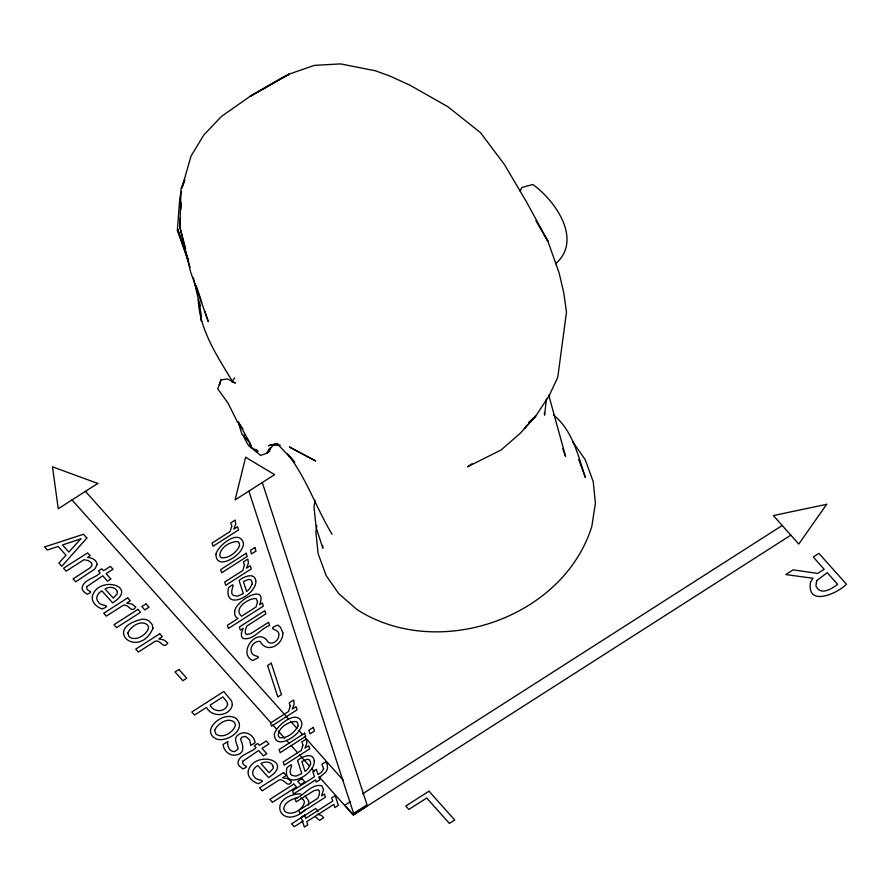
<?xml version="1.0" encoding="UTF-8"?>
<svg xmlns="http://www.w3.org/2000/svg" width="891" height="891" viewBox="0 0 891 891"><rect width="100%" height="100%" fill="white"/><g stroke="black" fill="none" stroke-linecap="round" stroke-linejoin="round"><path stroke-width="1.34" d="M180.45 217.593L179.882 227.149L190.596 271.944L208.305 321.629L204.83 311.327M180.929 209.407L181.33 202.58M546.45 398.656L544.59 415.128L544.446 412.433M270.107 447.917L269.639 451.225L266.754 453.274L260.629 455.446L248.634 445.689L244.078 437.47L243.989 434.786M314.969 500.352L314.022 506.968L316.127 527.572L322.843 548.243L322.564 545.492M316.828 525.545L315.893 532.061L318.098 553.601L326.173 575.608L338.636 593.54L356.678 609.333C437.102 661.434 562.934 618.744 591.802 526.514L595.411 503.092L593.206 481.552L585.131 459.544L572.668 441.613M308.442 805.063L308.743 801.009L305.067 795.808M181.263 191.888L179.804 198.002L177.331 230.513L188.658 261.33M220.89 379.934L219.409 384.89L220.89 379.934L227.506 378.92L235.413 382.996L232.93 382.284M184.738 180.606L181.831 188.135L190.997 156.159L203.794 135.031L221.436 116.454L250.159 96.306L289.33 74.053L314.478 65.344L340.607 63.907L375.479 70.79L390.213 76.203L410.005 85.213L447.839 106.708L480.494 132.659L504.473 164.601L526.581 202.068L547.809 241.004L559.147 273.058L563.847 293.184L566.476 312.151L557.766 377.305L549.212 395.604L535.769 416.03L520.132 433.394L501.054 450L467.508 466.795L471.974 463.765M184.693 179.67L181.062 188.602L179.882 227.149L185.606 248.511M219.776 383.754L217.705 388.844L228.029 403.088L237.574 422.278M520.132 191.142L521.792 187.522L532.796 184.493C555.093 200.364 582.992 239.824 555.706 263.636M269.093 448.975L266.754 453.274L273.069 445.222L280.231 445.166M526.626 425.319L524.354 428.604L535.769 416.03L528.541 422.434M231.682 381.938L234.656 377.895M305.847 809.206C282.079 832.049 265.061 798.492 298.418 793.848A11.605 8.932 -18 0 1 300.902 794.059M303.319 820.912L294.23 826.725L291.624 823.819L315.648 808.46L318.243 811.367M350.286 801.688L344.784 805.208L353.415 814.875L790.84 535.157M362.682 793.77L782.22 525.49M297.872 797.501C292.215 798.882 284.218 802.312 283.683 808.928L284.897 811.311C291.502 816.735 303.385 809.306 304.499 801.922L303.274 799.561L300.913 797.902M317.296 814.162L321.562 815.443L323.7 817.715L319.479 820.411L315.347 816.679M553.545 415.05C572.623 430.398 577.981 455.412 585.409 477.52L578.738 459.556M236.026 718.436C247.743 729.005 226.604 743.283 216.001 738.795C201.745 731.277 218.64 715.562 229.377 716.475A11.605 8.932 -18 0 1 236.026 718.436M256.129 449.498L258.089 451.303L251.307 447.382L248.734 440.833L238.42 422.301L242.953 429.094M278.46 445.021L294.687 462.229L288.974 455.301M85.447 491.353L288.695 719.115M290.544 721.187L297.015 728.437M298.864 730.509L302.561 734.641M304.399 736.712L343.213 780.193M366.624 806.433L353.237 815.053L319.011 776.707M72.015 499.94L270.909 722.801M272.757 724.873L276.455 729.027M278.304 731.099L284.775 738.349M286.635 740.421L289.408 743.54M291.257 745.611L297.728 752.862M299.576 754.933L309.756 766.338M311.605 768.41L314.378 771.517M287.225 453.508C306.526 477.877 316.093 507.981 332.12 534.344M535.914 220.734L547.809 241.004L544.167 234.801M232.395 381.348C217.159 355.966 199.573 330.082 198.203 299.487M562.756 448.808L565.54 456.303L548.733 395.058M188.291 260.005L177.587 228.987L190.106 267.289M196.165 285.554L201.8 302.305M262.299 482.521L367.003 804.785L353.582 813.372L248.879 491.108M237.975 421.588L242.074 434.507L249.324 441.825L251.307 447.382L250.315 443.428M193.436 277.847L199.506 304.143L201.477 321.373L200.286 309.088M199.629 302.261L200.018 306.359M282.87 632.966C283.238 644.794 266.899 654.194 260.183 641.409C254.904 640.462 249.525 646.588 251.329 651.755C252.431 658.404 265.707 654.428 252.676 660.554C237.396 653.348 256.229 627.754 266.721 640.072C269.85 646.677 278.638 641.397 278.805 635.706C280.71 627.865 264.471 630.394 277.858 625.037L280.609 627.476L282.87 632.966M127.792 632.966L129.006 636.631C135.61 642.055 147.494 634.626 148.608 627.242L147.383 624.869C140.856 619.39 130.643 626.585 127.792 632.966M214.642 730.275L215.845 733.95C222.449 739.374 234.344 731.945 235.458 724.55L234.233 722.189C227.706 716.709 217.493 723.904 214.642 730.275M215.9 554.336C216.29 570.207 237.552 557.454 241.517 549.457A12.329 7.462 -41.7 0 0 243.443 543.042C239.156 528.352 217.738 545.47 215.9 554.336M274.372 734.262C274.762 750.133 296.012 737.392 299.977 729.395A12.329 7.462 -41.7 0 0 301.904 722.969C297.616 708.278 276.21 725.397 274.372 734.262M255.828 581.21C256.485 595.043 223.674 612.106 228.452 587.804C238.877 579.15 227.628 592.27 233.587 595.466L237.529 596.19L243.332 593.595L239.1 580.576C243.443 576.633 255.049 571.744 255.828 581.21M314.289 761.148C314.946 774.97 282.135 792.032 286.913 767.741C297.338 759.076 286.089 772.196 292.048 775.393L295.99 776.117L301.793 773.533L297.561 760.502C301.904 756.57 313.509 751.67 314.289 761.148M227.751 741.713C226.949 746.068 229.666 751.837 234.623 751.681L238.175 748.897C237.262 744.063 232.428 737.737 238.966 734.418C245.337 729.885 254.358 735.253 255.093 742.649L250.772 745.411L249.647 739.82L245.582 736.423L242.152 737.046L240.436 739.073C242.976 744.876 245.515 753.329 236.393 754.9C229.856 756.57 223.608 750.857 223.073 744.464L227.751 741.713M231.771 526.035L230.156 531.493L212.047 543.076L213.072 546.239L238.588 529.922L237.563 526.759L233.765 529.176L235.725 524.276L235.213 520.043L230.736 522.906L231.771 526.035M244.446 565.05L242.831 570.496L224.721 582.079L225.746 585.253L251.262 568.926L250.237 565.763L246.439 568.191L248.4 563.29L247.887 559.058L243.41 561.92L244.446 565.05M290.232 705.973L288.617 711.419L270.508 723.002L271.532 726.165L297.048 709.849L296.024 706.686L292.226 709.113L294.186 704.213L293.674 699.97L289.196 702.832L290.232 705.973M302.918 744.976L301.292 750.434L283.182 762.017L284.207 765.18L309.723 748.863L308.698 745.7L304.911 748.117L306.86 743.228L306.348 738.984L301.871 741.847L302.918 744.976M117.367 591.802L117.155 593.985L113.224 598.061L105.06 588.906C109.07 586.367 115.618 586.69 117.367 591.802M273.259 766.483L273.047 768.677L269.115 772.742L260.952 763.587C264.961 761.048 271.51 761.382 273.259 766.483M234.701 611.181L234.779 614.924L236.015 617.118L238.086 618.465L227.394 625.293L228.419 628.456L263.346 606.125L262.322 602.962L259.649 604.666C268.002 582.302 235.837 600.59 234.701 611.181M257.544 601.592L256.04 606.983L241.572 616.227C232.774 608.609 248.511 597.995 256.073 598.54L257.544 601.592M323.511 789.515L321.573 795.841L324.402 794.037L325.427 797.2L299.911 813.516L298.886 810.353L317.942 798.169L319.368 794.293L319.435 791.319L318.354 789.727L313.988 790.64L296.135 801.9L295.11 798.737C303.864 795.841 311.694 783.189 321.829 785.795L323.511 789.515M241.439 632.833L241.494 636.341L242.786 638.301C252.944 641.197 260.907 628.222 269.639 625.482L268.614 622.319L250.672 633.657L246.395 634.526L245.315 632.9L245.404 629.859L246.807 626.05L265.863 613.866L264.839 610.703L239.323 627.019L240.347 630.182L243.176 628.378L241.439 632.833M92.452 595.912C90.927 602.238 96.863 607.15 102.242 609.021C112.957 604.332 100.327 606.626 98.444 602.116C94.569 598.273 97.988 592.894 101.964 590.889L112.656 602.873C139.308 586.1 98.868 574.962 92.452 595.912M248.333 770.592C246.818 776.919 252.754 781.841 258.134 783.712C268.848 779.012 256.218 781.318 254.325 776.796C250.46 772.954 253.879 767.585 257.855 765.569L268.547 777.565C295.199 760.791 254.759 749.654 248.333 770.592M227.617 704.336C225.679 712.533 213.428 712.7 210.12 705.082L222.917 696.907L227.049 702.03L227.617 704.336M232.373 704.592C230.234 716.609 211.869 718.079 206.489 707.409L194.55 715.039L191.81 711.976L223.83 691.494L231.638 701.083L232.373 704.592M152.985 628.311C138.473 660.677 100.984 628.266 142.527 619.167A11.605 8.932 -18 0 1 149.187 621.116L152.149 624.446L152.985 628.311M97.063 564.66L94.847 569.004L75.679 581.834L73.084 578.916L89.735 568.09L91.628 566.186L92.096 564.326L90.982 562.31L88.176 560.595L84.077 559.682L66.146 571.142L63.539 568.235L87.563 552.877L90.158 555.784L87.496 557.488C91.639 557.71 97.019 559.748 97.063 564.66M87.028 586.49L86.661 588.071C87.53 592.192 94.892 590.945 87.084 594.241L83.531 591.457L82.106 589.04C81.849 579.885 95.226 578.404 100.16 572.891L98.4 570.931L101.752 568.781L103.512 570.752L110.417 566.342L113.012 569.249L106.107 573.659L110.896 579.016L107.533 581.166L102.755 575.809L87.028 586.49M242.92 761.181L242.552 762.752C243.421 766.884 250.783 765.636 242.976 768.922L239.412 766.149L237.997 763.721C237.73 754.577 251.117 753.084 256.051 747.582L254.291 745.611L257.644 743.473L259.404 745.433L266.298 741.022L268.904 743.929L261.999 748.351L266.788 753.708L263.424 755.846L258.646 750.489L242.92 761.181M245.626 457.306L235.101 499.907L274.64 474.625L245.626 457.306M810.543 582.001C806.266 607.606 837.863 593.306 846.45 584.218L818.918 553.367L813.227 557.009L824.175 569.282L817.671 573.436L793.146 569.85L785.762 574.572L812.982 578.259L810.543 582.001M323.645 768.621L321.584 772.085L318.087 774.58L316.383 769.345L312.819 771.617L314.49 776.752L292.526 790.796L293.562 793.959L315.514 779.915L316.205 782.053L319.769 779.781L319.078 777.643L325.304 772.553A8.42 5.09 -41.7 0 0 327.554 767.842L327.287 764.768L325.816 761.783L321.885 764.3L323.645 768.621M239.479 546.038C236.538 552.531 228.452 558.746 221.168 557.744L219.843 555.951C219.542 547.62 230.669 540.926 238.064 541.672L239.378 543.465L239.479 546.038M297.95 725.965C294.999 732.469 286.913 738.672 279.64 737.681L278.304 735.877C278.014 727.557 289.13 720.864 296.525 721.599L297.839 723.392L297.95 725.965M252.164 584.14L249.313 589.207L246.618 591.49L243.388 581.545L248.856 579.35L250.783 579.841L251.975 581.667L252.164 584.14M310.625 764.066L307.774 769.133L305.078 771.428L301.849 761.482L307.317 759.288L309.244 759.767L310.447 761.593L310.625 764.066M816.702 580.654L815.922 585.677C820.043 596.202 831.804 588.918 837.607 584.34L827.227 572.69L816.702 580.654M826.659 504.317L798.782 544.056L773.366 515.566L826.659 504.317M86.873 538.03L61.802 566.286L58.906 563.045L65.99 555.238L58.127 546.417L47.312 550.048L44.55 546.951L83.509 534.255L86.873 538.03M80.78 538.843L68.863 552.064L62.515 544.947L80.78 538.843M97.787 483.457L58.249 508.739L52.491 466.795L97.787 483.457M127.714 597.872L103.701 613.231L106.296 616.138L123.348 605.234C129.095 603.764 131.088 613.944 135.766 607.127L131.991 604.076L126.745 603.062L130.309 600.779L127.714 597.872M146.001 603.909L141.814 606.593L144.765 609.912L148.964 607.228L146.001 603.909M137.971 609.366L113.948 624.725L116.554 627.632L140.566 612.273L137.971 609.366M254.837 547.475L250.382 550.326L251.552 553.935L256.007 551.084L254.837 547.475M246.172 553.278L220.656 569.594L221.692 572.757L247.208 556.441L246.172 553.278M159.756 633.779L135.733 649.138L138.339 652.045L155.39 641.141C161.137 639.66 163.131 649.851 167.809 643.024L164.033 639.983L158.787 638.97L162.351 636.686L159.756 633.779M178.946 669.475L175.059 671.959L182.855 680.702L186.742 678.207L178.946 669.475M271.254 663.16L267.601 665.499L277.825 696.974L281.489 694.635L271.254 663.16M313.298 727.412L308.843 730.264L310.012 733.861L314.467 731.01L313.298 727.412M304.644 733.204L279.128 749.531L280.153 752.695L305.669 736.378L304.644 733.204M283.605 772.553L259.593 787.911L262.188 790.829L279.239 779.926C284.986 778.444 286.98 788.635 291.658 781.808L287.882 778.767L282.636 777.754L286.2 775.471L283.605 772.553M301.893 778.6L297.705 781.273L300.657 784.592L304.856 781.908L301.893 778.6M293.863 784.047L269.839 799.405L272.446 802.323L296.458 786.965L293.863 784.047M304.633 815.142L301.169 817.37L304.332 827.093L307.796 824.877L306.76 821.68L333.835 804.373L334.871 807.569L338.346 805.341L335.183 795.618L331.708 797.835L332.744 801.031L305.68 818.35L304.633 815.142M429.005 791.186L405.806 806.021L408.846 809.429L426.722 798.002L449.409 823.418L454.722 820.021L429.005 791.186M280.932 78.408L250.159 96.306L289.33 74.053L280.932 78.408M270.251 445.199L268.481 445.734L277.836 443.506L270.251 445.199M315.581 460.925L289.497 447.048L315.581 460.925"/></g></svg>
